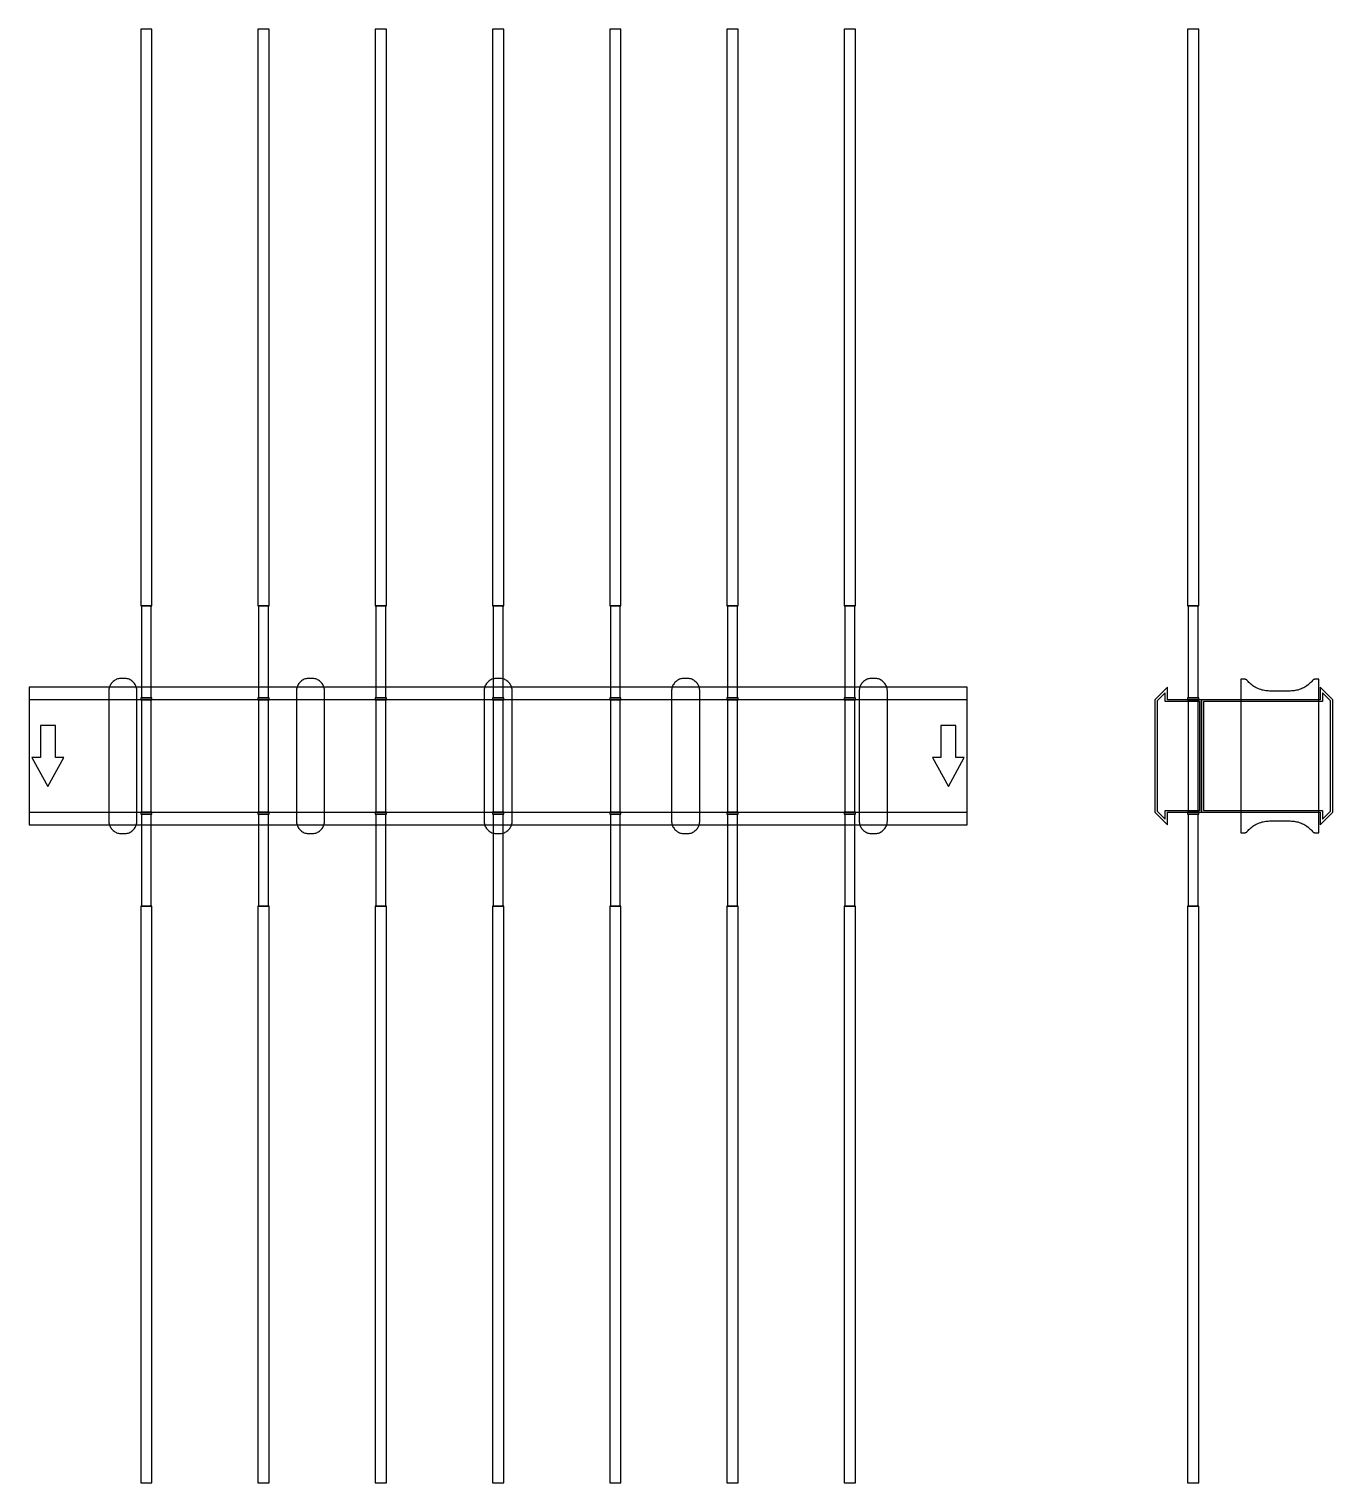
# Model space of a CAD drawing. Extents: x 0 to 1390, y -775 to 775.
import ezdxf

# ---------------------------------------------------------------- set-up
doc = ezdxf.new("R2010")
doc.units = 0
doc.layers.add('Halfen', color=7, linetype='CONTINUOUS')

msp = doc.modelspace()

# ---------------------------------------------------------------- linework, layer by layer
at = {"layer": 'Halfen', "color": 7}
for points in [[(131, 160), (131, 775), (119, 775), (119, 160)], [(256, 160), (256, 775), (244, 775), (244, 160)], [(381, 160), (381, 775), (369, 775), (369, 160)], [(506, 160), (506, 775), (494, 775), (494, 160)], [(631, 160), (631, 775), (619, 775), (619, 160)], [(756, 160), (756, 775), (744, 775), (744, 160)], [(881, 160), (881, 775), (869, 775), (869, 160)], [(1247, 160), (1247, 775), (1235, 775), (1235, 160)], [(130.25, 62), (130.25, 160), (119.75, 160), (119.75, 62)], [(255.25, 62), (255.25, 160), (244.75, 160), (244.75, 62)], [(380.25, 62), (380.25, 160), (369.75, 160), (369.75, 62)], [(505.25, 62), (505.25, 160), (494.75, 160), (494.75, 62)], [(630.25, 62), (630.25, 160), (619.75, 160), (619.75, 62)], [(755.25, 62), (755.25, 160), (744.75, 160), (744.75, 62)], [(880.25, 62), (880.25, 160), (869.75, 160), (869.75, 62)], [(1246.25, 62), (1246.25, 160), (1235.75, 160), (1235.75, 62)], [(115, -69.3), (115, -56.8), (115, 69.3), (114.958, 70.359), (114.834, 71.412), (114.627, 72.452), (114.339, 73.472), (113.972, 74.466), (113.529, 75.429), (113.011, 76.354), (112.422, 77.235), (111.765, 78.068), (111.046, 78.846), (110.268, 79.565), (109.435, 80.222), (108.554, 80.811), (107.629, 81.329), (106.666, 81.772), (105.672, 82.139), (104.652, 82.427), (103.612, 82.634), (102.559, 82.758), (101.5, 82.8), (98.5, 82.8), (97.441, 82.758), (96.388, 82.634), (95.348, 82.427), (94.328, 82.139), (93.334, 81.772), (92.371, 81.329), (91.446, 80.811), (90.565, 80.222), (89.732, 79.565), (88.954, 78.846), (88.235, 78.068), (87.578, 77.235), (86.989, 76.354), (86.471, 75.429), (86.028, 74.466), (85.661, 73.472), (85.373, 72.452), (85.166, 71.412), (85.042, 70.359), (85, 69.3), (85, -56.8), (85, -69.3), (85.042, -70.359), (85.166, -71.412), (85.373, -72.452), (85.661, -73.472), (86.028, -74.466), (86.471, -75.429), (86.989, -76.354), (87.578, -77.235), (88.235, -78.068), (88.954, -78.846), (89.732, -79.565), (90.565, -80.222), (91.446, -80.811), (92.371, -81.329), (93.334, -81.772), (94.328, -82.139), (95.348, -82.427), (96.388, -82.634), (97.441, -82.758), (98.5, -82.8), (101.5, -82.8), (102.559, -82.758), (103.612, -82.634), (104.652, -82.427), (105.672, -82.139), (106.666, -81.772), (107.629, -81.329), (108.554, -80.811), (109.435, -80.222), (110.268, -79.565), (111.046, -78.846), (111.765, -78.068), (112.422, -77.235), (113.011, -76.354), (113.529, -75.429), (113.972, -74.466), (114.339, -73.472), (114.627, -72.452), (114.834, -71.412), (114.958, -70.359), (115, -69.3)], [(315, -69.3), (315, -56.8), (315, 69.3), (314.958, 70.359), (314.834, 71.412), (314.627, 72.452), (314.339, 73.472), (313.972, 74.466), (313.529, 75.429), (313.011, 76.354), (312.422, 77.235), (311.765, 78.068), (311.046, 78.846), (310.268, 79.565), (309.435, 80.222), (308.554, 80.811), (307.629, 81.329), (306.666, 81.772), (305.672, 82.139), (304.652, 82.427), (303.612, 82.634), (302.559, 82.758), (301.5, 82.8), (298.5, 82.8), (297.441, 82.758), (296.388, 82.634), (295.348, 82.427), (294.328, 82.139), (293.334, 81.772), (292.371, 81.329), (291.446, 80.811), (290.565, 80.222), (289.732, 79.565), (288.954, 78.846), (288.235, 78.068), (287.578, 77.235), (286.989, 76.354), (286.471, 75.429), (286.028, 74.466), (285.661, 73.472), (285.373, 72.452), (285.166, 71.412), (285.042, 70.359), (285, 69.3), (285, -56.8), (285, -69.3), (285.042, -70.359), (285.166, -71.412), (285.373, -72.452), (285.661, -73.472), (286.028, -74.466), (286.471, -75.429), (286.989, -76.354), (287.578, -77.235), (288.235, -78.068), (288.954, -78.846), (289.732, -79.565), (290.565, -80.222), (291.446, -80.811), (292.371, -81.329), (293.334, -81.772), (294.328, -82.139), (295.348, -82.427), (296.388, -82.634), (297.441, -82.758), (298.5, -82.8), (301.5, -82.8), (302.559, -82.758), (303.612, -82.634), (304.652, -82.427), (305.672, -82.139), (306.666, -81.772), (307.629, -81.329), (308.554, -80.811), (309.435, -80.222), (310.268, -79.565), (311.046, -78.846), (311.765, -78.068), (312.422, -77.235), (313.011, -76.354), (313.529, -75.429), (313.972, -74.466), (314.339, -73.472), (314.627, -72.452), (314.834, -71.412), (314.958, -70.359), (315, -69.3)], [(515, -69.3), (515, -56.8), (515, 69.3), (514.958, 70.359), (514.834, 71.412), (514.627, 72.452), (514.339, 73.472), (513.972, 74.466), (513.529, 75.429), (513.011, 76.354), (512.422, 77.235), (511.765, 78.068), (511.046, 78.846), (510.268, 79.565), (509.435, 80.222), (508.554, 80.811), (507.629, 81.329), (506.666, 81.772), (505.672, 82.139), (504.652, 82.427), (503.612, 82.634), (502.559, 82.758), (501.5, 82.8), (498.5, 82.8), (497.441, 82.758), (496.388, 82.634), (495.348, 82.427), (494.328, 82.139), (493.334, 81.772), (492.371, 81.329), (491.446, 80.811), (490.565, 80.222), (489.732, 79.565), (488.954, 78.846), (488.235, 78.068), (487.578, 77.235), (486.989, 76.354), (486.471, 75.429), (486.028, 74.466), (485.661, 73.472), (485.373, 72.452), (485.166, 71.412), (485.042, 70.359), (485, 69.3), (485, -56.8), (485, -69.3), (485.042, -70.359), (485.166, -71.412), (485.373, -72.452), (485.661, -73.472), (486.028, -74.466), (486.471, -75.429), (486.989, -76.354), (487.578, -77.235), (488.235, -78.068), (488.954, -78.846), (489.732, -79.565), (490.565, -80.222), (491.446, -80.811), (492.371, -81.329), (493.334, -81.772), (494.328, -82.139), (495.348, -82.427), (496.388, -82.634), (497.441, -82.758), (498.5, -82.8), (501.5, -82.8), (502.559, -82.758), (503.612, -82.634), (504.652, -82.427), (505.672, -82.139), (506.666, -81.772), (507.629, -81.329), (508.554, -80.811), (509.435, -80.222), (510.268, -79.565), (511.046, -78.846), (511.765, -78.068), (512.422, -77.235), (513.011, -76.354), (513.529, -75.429), (513.972, -74.466), (514.339, -73.472), (514.627, -72.452), (514.834, -71.412), (514.958, -70.359), (515, -69.3)], [(715, -69.3), (715, -56.8), (715, 69.3), (714.958, 70.359), (714.834, 71.412), (714.627, 72.452), (714.339, 73.472), (713.972, 74.466), (713.529, 75.429), (713.011, 76.354), (712.422, 77.235), (711.765, 78.068), (711.046, 78.846), (710.268, 79.565), (709.435, 80.222), (708.554, 80.811), (707.629, 81.329), (706.666, 81.772), (705.672, 82.139), (704.652, 82.427), (703.612, 82.634), (702.559, 82.758), (701.5, 82.8), (698.5, 82.8), (697.441, 82.758), (696.388, 82.634), (695.348, 82.427), (694.328, 82.139), (693.334, 81.772), (692.371, 81.329), (691.446, 80.811), (690.565, 80.222), (689.732, 79.565), (688.954, 78.846), (688.235, 78.068), (687.578, 77.235), (686.989, 76.354), (686.471, 75.429), (686.028, 74.466), (685.661, 73.472), (685.373, 72.452), (685.166, 71.412), (685.042, 70.359), (685, 69.3), (685, -56.8), (685, -69.3), (685.042, -70.359), (685.166, -71.412), (685.373, -72.452), (685.661, -73.472), (686.028, -74.466), (686.471, -75.429), (686.989, -76.354), (687.578, -77.235), (688.235, -78.068), (688.954, -78.846), (689.732, -79.565), (690.565, -80.222), (691.446, -80.811), (692.371, -81.329), (693.334, -81.772), (694.328, -82.139), (695.348, -82.427), (696.388, -82.634), (697.441, -82.758), (698.5, -82.8), (701.5, -82.8), (702.559, -82.758), (703.612, -82.634), (704.652, -82.427), (705.672, -82.139), (706.666, -81.772), (707.629, -81.329), (708.554, -80.811), (709.435, -80.222), (710.268, -79.565), (711.046, -78.846), (711.765, -78.068), (712.422, -77.235), (713.011, -76.354), (713.529, -75.429), (713.972, -74.466), (714.339, -73.472), (714.627, -72.452), (714.834, -71.412), (714.958, -70.359), (715, -69.3)], [(915, -69.3), (915, -56.8), (915, 69.3), (914.958, 70.359), (914.834, 71.412), (914.627, 72.452), (914.339, 73.472), (913.972, 74.466), (913.529, 75.429), (913.011, 76.354), (912.422, 77.235), (911.765, 78.068), (911.046, 78.846), (910.268, 79.565), (909.435, 80.222), (908.554, 80.811), (907.629, 81.329), (906.666, 81.772), (905.672, 82.139), (904.652, 82.427), (903.612, 82.634), (902.559, 82.758), (901.5, 82.8), (898.5, 82.8), (897.441, 82.758), (896.388, 82.634), (895.348, 82.427), (894.328, 82.139), (893.334, 81.772), (892.371, 81.329), (891.446, 80.811), (890.565, 80.222), (889.732, 79.565), (888.954, 78.846), (888.235, 78.068), (887.578, 77.235), (886.989, 76.354), (886.471, 75.429), (886.028, 74.466), (885.661, 73.472), (885.373, 72.452), (885.166, 71.412), (885.042, 70.359), (885, 69.3), (885, -56.8), (885, -69.3), (885.042, -70.359), (885.166, -71.412), (885.373, -72.452), (885.661, -73.472), (886.028, -74.466), (886.471, -75.429), (886.989, -76.354), (887.578, -77.235), (888.235, -78.068), (888.954, -78.846), (889.732, -79.565), (890.565, -80.222), (891.446, -80.811), (892.371, -81.329), (893.334, -81.772), (894.328, -82.139), (895.348, -82.427), (896.388, -82.634), (897.441, -82.758), (898.5, -82.8), (901.5, -82.8), (902.559, -82.758), (903.612, -82.634), (904.652, -82.427), (905.672, -82.139), (906.666, -81.772), (907.629, -81.329), (908.554, -80.811), (909.435, -80.222), (910.268, -79.565), (911.046, -78.846), (911.765, -78.068), (912.422, -77.235), (913.011, -76.354), (913.529, -75.429), (913.972, -74.466), (914.339, -73.472), (914.627, -72.452), (914.834, -71.412), (914.958, -70.359), (915, -69.3)], [(1375, -81.8), (1375, 81.8), (1371, 81.8), (1370.846, 81.797), (1370.691, 81.786), (1370.538, 81.769), (1370.385, 81.746), (1370.234, 81.715), (1370.084, 81.678), (1369.936, 81.634), (1369.789, 81.584), (1369.646, 81.527), (1369.505, 81.464), (1369.366, 81.395), (1369.231, 81.32), (1369.1, 81.239), (1368.972, 81.153), (1368.848, 81.06), (1368.728, 80.963), (1368.613, 80.86), (1368.502, 80.752), (1368.397, 80.639), (1368.296, 80.522), (1367.41, 79.491), (1366.479, 78.5), (1365.505, 77.551), (1364.491, 76.646), (1363.437, 75.787), (1362.347, 74.975), (1361.222, 74.211), (1360.064, 73.499), (1358.876, 72.838), (1357.66, 72.23), (1356.418, 71.676), (1355.153, 71.178), (1353.867, 70.736), (1352.563, 70.351), (1351.243, 70.024), (1349.911, 69.756), (1348.567, 69.547), (1347.216, 69.397), (1345.859, 69.307), (1344.5, 69.277), (1322.5, 69.277), (1321.141, 69.307), (1319.784, 69.397), (1318.433, 69.547), (1317.089, 69.756), (1315.757, 70.024), (1314.437, 70.351), (1313.133, 70.736), (1311.847, 71.178), (1310.582, 71.676), (1309.34, 72.23), (1308.124, 72.838), (1306.936, 73.499), (1305.778, 74.211), (1304.653, 74.975), (1303.563, 75.787), (1302.509, 76.646), (1301.495, 77.551), (1300.521, 78.5), (1299.59, 79.491), (1298.704, 80.522), (1298.603, 80.639), (1298.498, 80.752), (1298.387, 80.86), (1298.272, 80.963), (1298.152, 81.06), (1298.028, 81.153), (1297.9, 81.239), (1297.769, 81.32), (1297.634, 81.395), (1297.495, 81.464), (1297.354, 81.527), (1297.211, 81.584), (1297.064, 81.634), (1296.916, 81.678), (1296.766, 81.715), (1296.615, 81.746), (1296.462, 81.769), (1296.309, 81.786), (1296.154, 81.797), (1296, 81.8), (1292, 81.8), (1292, -81.8), (1296, -81.8), (1296.154, -81.797), (1296.309, -81.786), (1296.462, -81.769), (1296.615, -81.746), (1296.766, -81.715), (1296.916, -81.678), (1297.064, -81.634), (1297.211, -81.584), (1297.354, -81.527), (1297.495, -81.464), (1297.634, -81.395), (1297.769, -81.32), (1297.9, -81.239), (1298.028, -81.153), (1298.152, -81.06), (1298.272, -80.963), (1298.387, -80.86), (1298.498, -80.752), (1298.603, -80.639), (1298.704, -80.522), (1299.59, -79.491), (1300.521, -78.5), (1301.495, -77.551), (1302.509, -76.646), (1303.563, -75.787), (1304.653, -74.975), (1305.778, -74.211), (1306.936, -73.499), (1308.124, -72.838), (1309.34, -72.23), (1310.582, -71.676), (1311.847, -71.178), (1313.133, -70.736), (1314.437, -70.351), (1315.757, -70.024), (1317.089, -69.756), (1318.433, -69.547), (1319.784, -69.397), (1321.141, -69.307), (1322.5, -69.277), (1344.5, -69.277), (1345.859, -69.307), (1347.216, -69.397), (1348.567, -69.547), (1349.911, -69.756), (1351.243, -70.024), (1352.563, -70.351), (1353.867, -70.736), (1355.153, -71.178), (1356.418, -71.676), (1357.66, -72.23), (1358.876, -72.838), (1360.064, -73.499), (1361.222, -74.211), (1362.347, -74.975), (1363.437, -75.787), (1364.491, -76.646), (1365.505, -77.551), (1366.479, -78.5), (1367.41, -79.491), (1368.296, -80.522), (1368.397, -80.639), (1368.502, -80.752), (1368.613, -80.86), (1368.728, -80.963), (1368.848, -81.06), (1368.972, -81.153), (1369.1, -81.239), (1369.231, -81.32), (1369.366, -81.395), (1369.505, -81.464), (1369.646, -81.527), (1369.789, -81.584), (1369.936, -81.634), (1370.084, -81.678), (1370.234, -81.715), (1370.385, -81.746), (1370.538, -81.769), (1370.691, -81.786), (1370.846, -81.797), (1371, -81.8)], [(0, -73.5), (1000, -73.5), (1000, 73.5), (0, 73.5)], [(131, 60), (131, 62), (119, 62), (119, 60)], [(256, 60), (256, 62), (244, 62), (244, 60)], [(381, 60), (381, 62), (369, 62), (369, 60)], [(506, 60), (506, 62), (494, 62), (494, 60)], [(631, 60), (631, 62), (619, 62), (619, 60)], [(756, 60), (756, 62), (744, 62), (744, 60)], [(881, 60), (881, 62), (869, 62), (869, 60)], [(1250, -60), (1250, 60), (1213.5, 60), (1213.5, 73.5), (1200, 60), (1200, -60), (1213.5, -73.5), (1213.5, -60)], [(1248, -58), (1248, 58), (1211, 58), (1211, 67.25), (1202.5, 58.75), (1202.5, -58.75), (1211, -67.25), (1211, -58)], [(1247, 60), (1247, 62), (1235, 62), (1235, 60)], [(1390, -60), (1390, 60), (1376.5, 73.5), (1376.5, 60), (1250, 60), (1250, -60), (1376.5, -60), (1376.5, -73.5)], [(1387.5, -58.75), (1387.5, 58.75), (1379, 67.25), (1379, 58), (1252, 58), (1252, -58), (1379, -58), (1379, -67.25)], [(0, -60), (1000, -60), (1000, 60), (0, 60)], [(130.25, -60), (130.25, 60), (119.75, 60), (119.75, -60)], [(255.25, -60), (255.25, 60), (244.75, 60), (244.75, -60)], [(380.25, -60), (380.25, 60), (369.75, 60), (369.75, -60)], [(505.25, -60), (505.25, 60), (494.75, 60), (494.75, -60)], [(630.25, -60), (630.25, 60), (619.75, 60), (619.75, -60)], [(755.25, -60), (755.25, 60), (744.75, 60), (744.75, -60)], [(880.25, -60), (880.25, 60), (869.75, 60), (869.75, -60)], [(1246.25, -60), (1246.25, 60), (1235.75, 60), (1235.75, -60)], [(20, -32.5), (37, -1.5), (28, -1.5), (28, 32.5), (12, 32.5), (12, -1.5), (3, -1.5)], [(980, -32.5), (997, -1.5), (988, -1.5), (988, 32.5), (972, 32.5), (972, -1.5), (963, -1.5)], [(131, -62), (131, -60), (119, -60), (119, -62)], [(130.25, -160), (130.25, -62), (119.75, -62), (119.75, -160)], [(256, -62), (256, -60), (244, -60), (244, -62)], [(255.25, -160), (255.25, -62), (244.75, -62), (244.75, -160)], [(381, -62), (381, -60), (369, -60), (369, -62)], [(380.25, -160), (380.25, -62), (369.75, -62), (369.75, -160)], [(506, -62), (506, -60), (494, -60), (494, -62)], [(505.25, -160), (505.25, -62), (494.75, -62), (494.75, -160)], [(631, -62), (631, -60), (619, -60), (619, -62)], [(630.25, -160), (630.25, -62), (619.75, -62), (619.75, -160)], [(756, -62), (756, -60), (744, -60), (744, -62)], [(755.25, -160), (755.25, -62), (744.75, -62), (744.75, -160)], [(881, -62), (881, -60), (869, -60), (869, -62)], [(880.25, -160), (880.25, -62), (869.75, -62), (869.75, -160)], [(1247, -62), (1247, -60), (1235, -60), (1235, -62)], [(1246.25, -160), (1246.25, -62), (1235.75, -62), (1235.75, -160)], [(131, -775), (131, -160), (119, -160), (119, -775)], [(256, -775), (256, -160), (244, -160), (244, -775)], [(381, -775), (381, -160), (369, -160), (369, -775)], [(506, -775), (506, -160), (494, -160), (494, -775)], [(631, -775), (631, -160), (619, -160), (619, -775)], [(756, -775), (756, -160), (744, -160), (744, -775)], [(881, -775), (881, -160), (869, -160), (869, -775)], [(1247, -775), (1247, -160), (1235, -160), (1235, -775)]]:
    msp.add_lwpolyline(points, close=True, dxfattribs=at)

doc.saveas('drawing.dxf')
